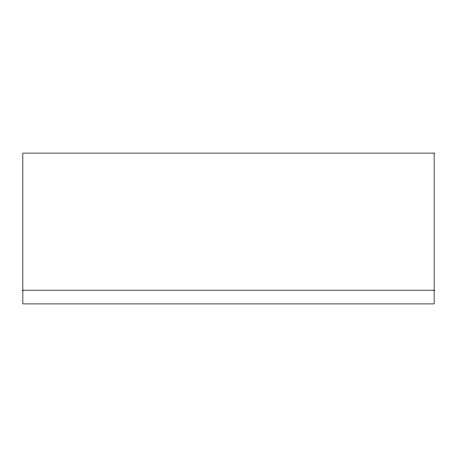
<?xml version="1.0" encoding="UTF-8"?>
<svg xmlns="http://www.w3.org/2000/svg" width="457" height="457" viewBox="0 0 457 457"><rect width="100%" height="100%" fill="white"/><g stroke="black" fill="none" stroke-linecap="round" stroke-linejoin="round"><path stroke-width="0.69" d="M22.85 290.195L434.15 290.195M434.15 153.095L22.85 153.095L22.85 303.905L434.15 303.905L434.15 153.095"/></g></svg>
